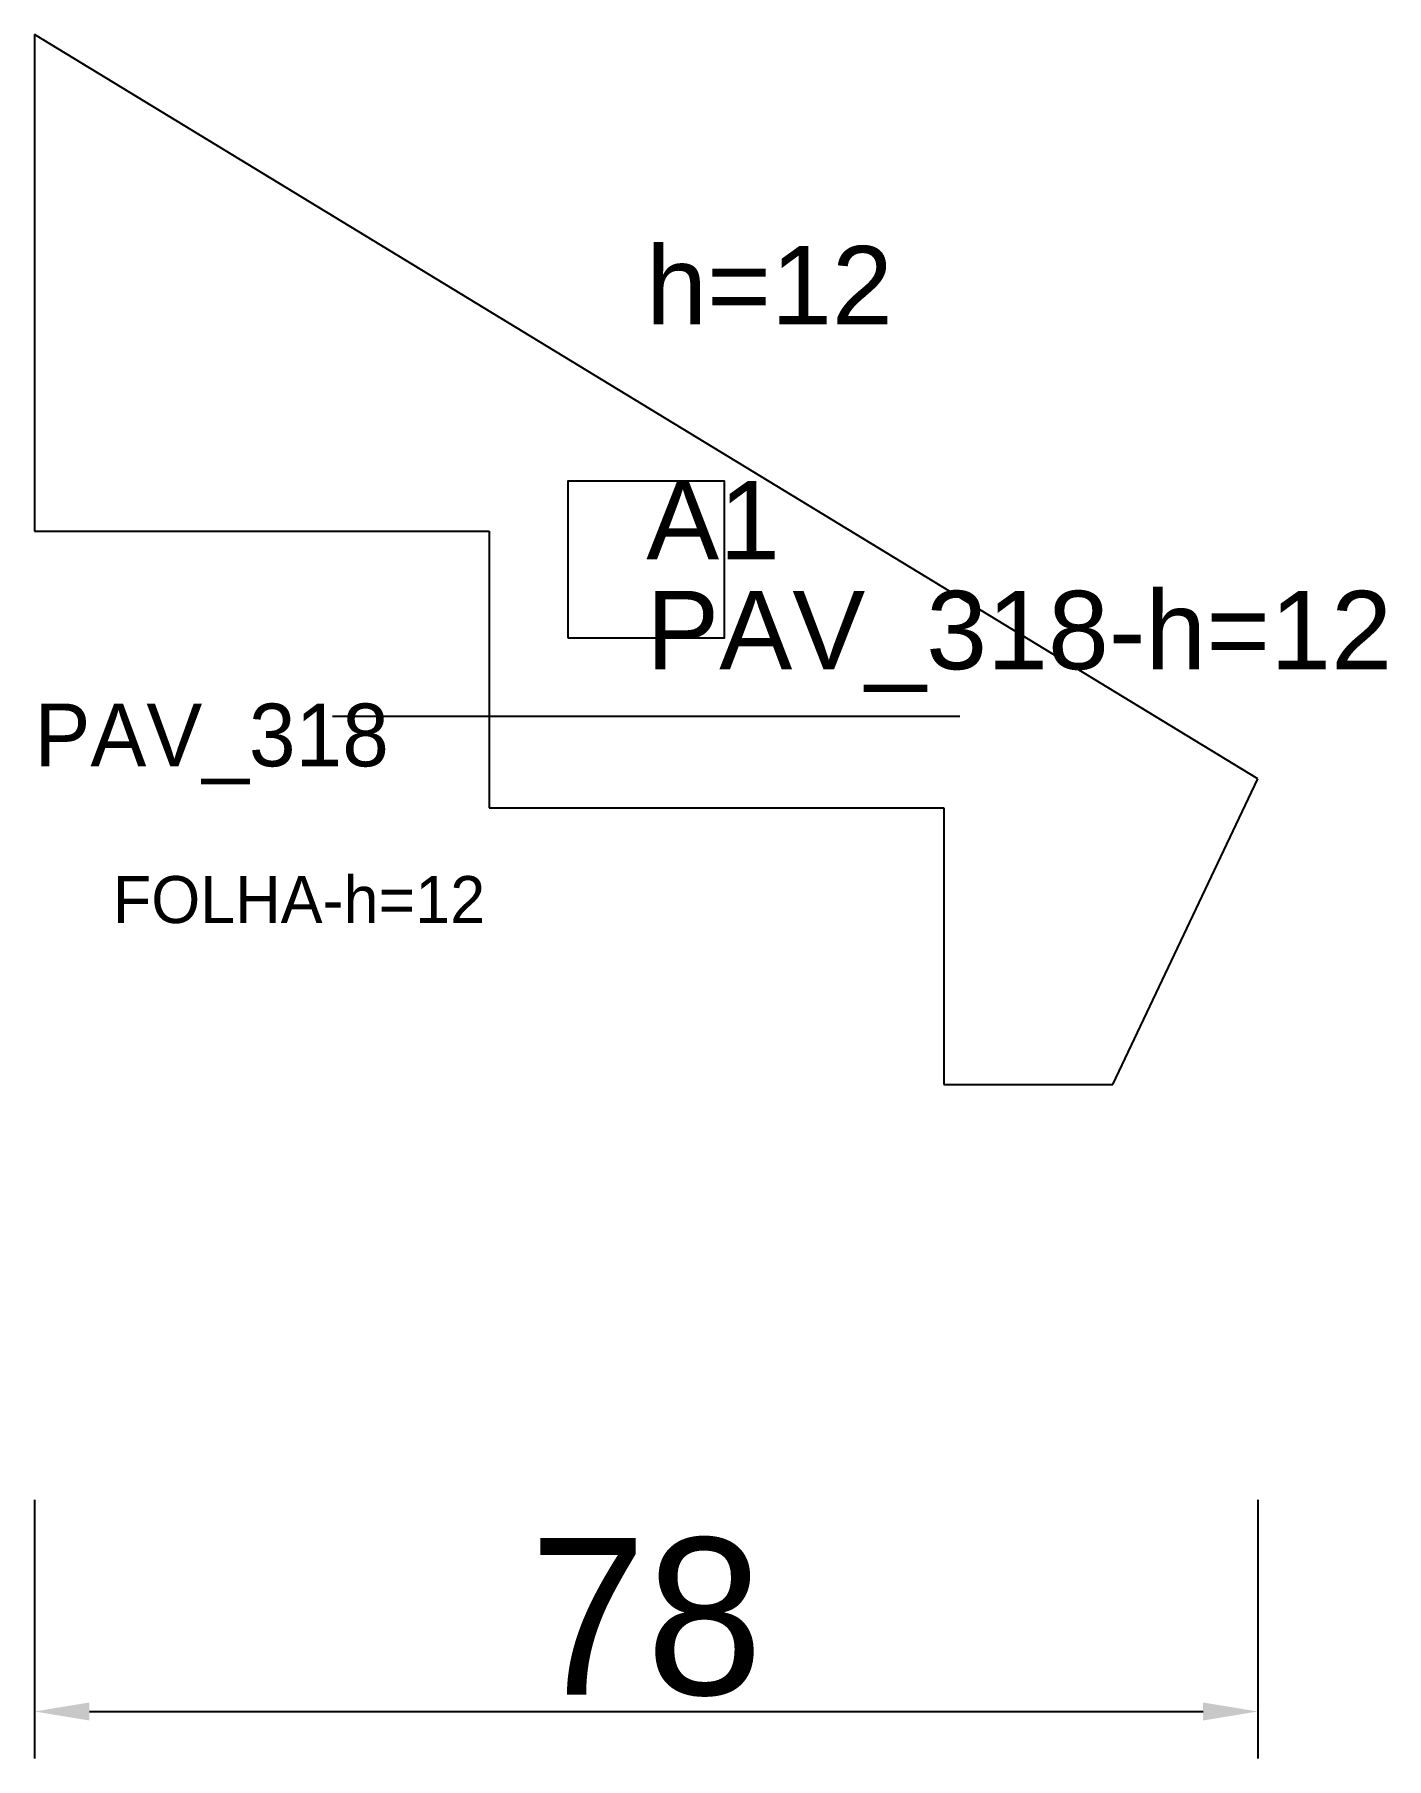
# Model space of a CAD drawing. Header units: metres. Extents: x 222 to 308, y 92 to 202.
import ezdxf

# ---------------------------------------------------------------- set-up
doc = ezdxf.new("R2010")
doc.units = ezdxf.units.M
for name, color, linetype in [('3', 3, 'CONTINUOUS'), ('AUX00', 7, 'CONTINUOUS'), ('COTA', 241, 'CONTINUOUS'), ('FOLHA', 255, 'CONTINUOUS'), ('Hachura', 251, 'CONTINUOUS'), ('NOMENCLATURA', 7, 'CONTINUOUS'), ('Nível', 160, 'CONTINUOUS'), ('Painéis', 200, 'CONTINUOUS'), ('Pilares', 5, 'CONTINUOUS'), ('SARR_2.2x7', 40, 'CONTINUOUS')]:
    doc.layers.add(name, color=color, linetype=linetype)
doc.styles.add('ARIAL', font='Arial.ttf')
doc.styles.add('STR_STANDARD', font='arial.ttf')
doc.dimstyles.new('EZ DXF', dxfattribs={"dimtxt": 10, "dimasz": 3.5, "dimexe": 3, "dimexo": 1.5, "dimgap": 1, "dimtad": 1, "dimdec": 1, "dimdsep": 46, "dimcen": 2.5, "dimazin": 3, "dimtfac": 1, "dimtmove": 0, "dimatfit": 3})

msp = doc.modelspace()

# ---------------------------------------------------------------- hatches: boundary and pattern name
at = {"layer": 'Hachura'}
h = msp.add_hatch(dxfattribs=at)
h.set_pattern_fill('ANSI31', scale=50)
h.paths.add_polyline_path([(222.2, 169.81), (251.2, 169.81), (251.2, 152.16), (280.2, 152.16), (280.2, 134.51), (290.98, 134.51), (300.23, 154.02), (222.2, 201.5)])
h = msp.add_hatch(dxfattribs=at)
h.set_pattern_fill('ANSI31', scale=50)
h.paths.add_polyline_path([(222.2, 169.81), (251.2, 169.81), (251.2, 152.16), (280.2, 152.16), (280.2, 134.51), (290.98, 134.51), (300.23, 154.02), (222.2, 201.5)])

# ---------------------------------------------------------------- linework, layer by layer
at = {"layer": 'Painéis', "color": 200}
for p, q in [((300.23, 154.02), (222.2, 201.5)), ((222.2, 201.5), (222.2, 169.81)), ((300.23, 154.02), (222.2, 201.5)), ((222.2, 201.5), (222.2, 169.81)), ((222.2, 169.81), (251.2, 169.81)), ((222.2, 169.81), (251.2, 169.81)), ((251.2, 169.81), (251.2, 152.16)), ((251.2, 169.81), (251.2, 152.16)), ((290.98, 134.51), (300.23, 154.02)), ((290.98, 134.51), (300.23, 154.02)), ((251.2, 152.16), (280.2, 152.16)), ((251.2, 152.16), (280.2, 152.16)), ((280.2, 152.16), (280.2, 134.51)), ((280.2, 152.16), (280.2, 134.51)), ((280.2, 134.51), (290.98, 134.51)), ((280.2, 134.51), (290.98, 134.51))]:
    msp.add_line(p, q, dxfattribs=at)
at = {"layer": 'Pilares'}
msp.add_lwpolyline([(256.215, 163.005), (266.215, 163.005), (266.215, 173.005), (256.215, 173.005)], close=True, dxfattribs=at)
msp.add_lwpolyline([(256.215, 163.005), (266.215, 163.005), (266.215, 173.005), (256.215, 173.005)], close=True, dxfattribs=at)
at = {"layer": 'SARR_2.2x7'}
msp.add_line((241.215, 158.005), (281.215, 158.005), dxfattribs=at)
msp.add_line((241.215, 158.005), (281.215, 158.005), dxfattribs=at)

# ---------------------------------------------------------------- texts
at = {"layer": '3', "style": 'STR_STANDARD'}
msp.add_text('A1', height=5, dxfattribs=at).set_placement((261.215, 168.005))
msp.add_text('A1', height=5, dxfattribs=at).set_placement((261.215, 168.005))
at = {"layer": 'AUX00', "style": 'STR_STANDARD'}
msp.add_text('PAV_318-h=12', height=5, dxfattribs=at).set_placement((261.215, 161.005))
msp.add_text('PAV_318-h=12', height=5, dxfattribs=at).set_placement((261.215, 161.005))
at = {"layer": 'FOLHA'}
msp.add_text('FOLHA-h=12', height=3, dxfattribs=at).set_placement((227.2, 144.81))
msp.add_text('FOLHA-h=12', height=3, dxfattribs=at).set_placement((227.2, 144.81))
at = {"layer": 'NOMENCLATURA', "insert": (261.215, 188.005), "char_height": 5, "attachment_point": 1, "style": 'ARIAL'}
msp.add_mtext('h=12', dxfattribs=at)
msp.add_mtext('h=12', dxfattribs=at)
at = {"layer": 'Nível'}
msp.add_text('PAV_318', height=4, dxfattribs=at).set_placement((222.2, 154.81))
msp.add_text('PAV_318', height=4, dxfattribs=at).set_placement((222.2, 154.81))

# ---------------------------------------------------------------- dimensions: what is measured, and where the dimension line sits
at = {"layer": 'COTA'}
msp.add_linear_dim(base=(222.2, 94.51), p1=(222.2, 109.51), p2=(300.23, 109.51), dimstyle='EZ DXF', dxfattribs=at).render()
msp.add_linear_dim(base=(222.2, 94.51), p1=(222.2, 109.51), p2=(300.23, 109.51), dimstyle='EZ DXF', dxfattribs=at).render()

doc.saveas('drawing.dxf')
